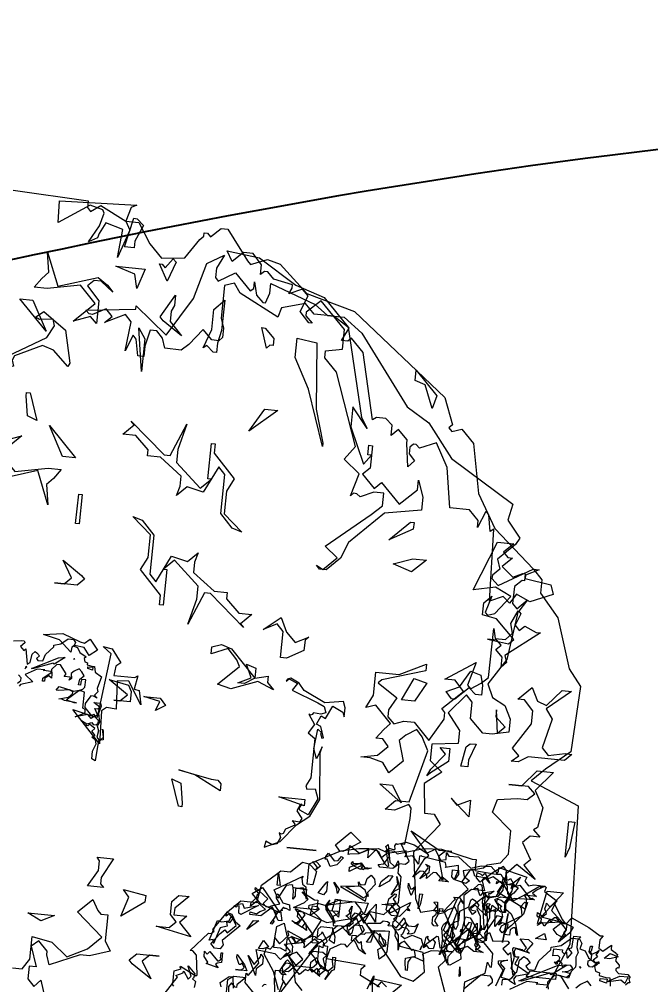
# Model space of a CAD drawing. Header units: metres. Extents: x 329311 to 330425, y 7396637 to 7397287.
# Drawn here: x 329846.962 to 329848.044, y 7397088.136 to 7397089.791 of the extents above; entities that cross this region are included whole.
import ezdxf

# ---------------------------------------------------------------- set-up
doc = ezdxf.new("R2010")
doc.units = ezdxf.units.M
doc.layers.get('0').update_dxf_attribs({"lineweight": 18})
doc.layers.add('ARBRE', color=251, linetype='Continuous', lineweight=13)
doc.layers.add('PA6_TEXTO', color=3, linetype='Continuous', lineweight=18)
doc.layers.add('VEGETAIS', color=3, linetype='Continuous')
doc.styles.add('200 Médio', font='arial.ttf', dxfattribs={"height": 0.75})
doc.styles.add('ARIAL', font='ARIAL', dxfattribs={"height": 0.2})
doc.dimstyles.new('AQ250', dxfattribs={"dimscale": 10, "dimtxt": 0.05, "dimasz": 0.03, "dimexe": 0.03, "dimexo": 0.025, "dimgap": 0.025, "dimtad": 1, "dimzin": 0, "dimdsep": 46, "dimtxsty": 'ARIAL', "dimblk": 'ARCHTICK', "dimcen": 0.09, "dimdle": 0.03, "dimclrt": 7, "dimadec": 0, "dimazin": 0, "dimtfac": 1, "dimtix": 1, "dimtmove": 2, "dimatfit": 3, "dimldrblk": 'OPEN90', "dimfxl": 1, "dimtvp": 1, "dimtolj": 1, "dimtzin": 0, "dimarcsym": 0})

# ---------------------------------------------------------------- blocks, each defined once
blk = doc.blocks.new('_ArchTick')
at = {"color": 0, "linetype": 'ByBlock', "const_width": 0.15}
blk.add_lwpolyline([(-0.5, -0.5), (0.5, 0.5)], dxfattribs=at)
blk = doc.blocks.new('*D13')
at = {"layer": 'Defpoints', "color": 0, "transparency": 16777216}
for p in [(329835.5533, 7397103.6479), (329835.2333, 7397102.4533), (329895.0034, 7397086.4419)]:
    blk.add_point(p, dxfattribs=at)
at = {"layer": 'PA6_TEXTO', "color": 0, "lineweight": -2, "transparency": 16777216}
for p, q in [((329835.2979, 7397102.6948), (329835.6309, 7397103.9377)), ((329895.6132, 7397087.5588), (329835.2635, 7397103.7255)), ((329895.0681, 7397086.6834), (329895.401, 7397087.9263))]:
    blk.add_line(p, q, dxfattribs=at)
at = {"layer": 'PA6_TEXTO', "color": 0, "lineweight": -2, "transparency": 16777216, "xscale": 0.3, "yscale": 0.3, "zscale": 0.3}
for p, rotation in [((329835.5533, 7397103.6479), 165.0035318531356), ((329895.3234, 7397087.6365), 345.0035318531356)]:
    blk.add_blockref('_ArchTick', p, dxfattribs=dict(at, rotation=rotation))
at = {"layer": 'PA6_TEXTO', "color": 7, "transparency": 16777216, "insert": (329865.6021, 7397096.2536), "char_height": 0.75, "attachment_point": 5, "rotation": 345.0035, "style": '200 Médio'}
blk.add_mtext('\\A1;61.88', dxfattribs=at)
blk = doc.blocks.new('_Open90')
at = {"color": 0, "linetype": 'ByBlock', "lineweight": -2}
for p, q in [((-0.5, 0.5), (0, 0)), ((0, 0), (-1, 0)), ((0, 0), (-0.5, -0.5))]:
    blk.add_line(p, q, dxfattribs=at)
blk = doc.blocks.new('WMF26', base_point=(0, 0.001))
at = {"color": 85}
for points in [[(7.323, -0.184), (7.359, -0.221), (7.462, -0.147), (7.745, -0.286), (7.883, -0.286), (8.022, -0.496), (8.159, -0.636), (8.407, -0.605), (8.545, -0.395), (8.581, -0.358), (8.581, -0.322), (8.618, -0.322), (8.654, -0.358), (8.756, -0.257), (8.829, -0.257), (9.069, -0.569), (9.105, -0.605), (9.28, -0.533), (9.419, -0.569), (9.732, -0.846), (10.255, -0.984), (11.302, -1.792), (11.412, -2.069), (11.376, -2.105), (11.412, -2.141), (11.514, -2.105), (11.652, -2.243), (11.761, -2.767), (11.973, -3.116), (12.424, -3.502), (12.525, -3.604), (12.525, -3.749), (12.736, -3.99), (12.911, -4.514), (13.05, -4.688), (13.02, -5.387), (12.772, -5.598), (12.635, -5.737), (13.158, -5.948), (13.223, -7.418), (13.02, -7.905)], [(12.984, -8.079), (12.671, -8.567), (12.671, -8.88), (12.496, -8.953), (12.525, -8.989), (12.525, -9.018), (12.111, -8.814), (12.074, -8.844), (12.147, -9.338), (12.248, -9.44), (12.321, -9.44), (11.899, -9.928), (11.827, -9.928), (11.761, -10.001), (11.797, -10.037), (11.477, -10.524), (11.165, -10.838), (10.75, -10.838), (10.678, -11.289), (10.328, -11.61), (10.226, -11.711), (9.979, -11.711), (9.703, -11.987), (9.527, -11.958), (8.756, -12.373), (8.305, -12.482), (8.058, -12.512), (7.846, -12.482), (7.607, -12.162), (7.534, -12.097), (7.498, -12.133), (7.607, -12.512), (7.395, -12.512), (7.323, -12.446), (6.661, -12.657), (6.209, -12.686), (5.402, -12.512), (5.301, -12.512), (5.301, -12.234), (4.812, -12.198), (4.74, -12.198), (4.703, -12.272), (4.703, -12.373), (3.968, -12.198), (4.005, -12.097), (3.903, -11.987), (3.764, -12.025), (3.619, -12.025), (3.59, -11.987), (3.553, -12.025), (3.481, -12.025), (3.445, -11.987), (3.481, -11.885), (3.132, -11.675), (3.204, -11.61), (2.957, -11.223), (2.854, -11.114), (2.717, -11.289), (2.258, -11.085), (1.945, -10.911), (1.873, -10.911), (1.945, -10.802), (1.945, -10.59), (1.843, -10.524), (1.633, -10.699), (1.633, -10.59), (1.523, -10.524), (1.494, -10.488), (1.458, -10.488), (1.494, -10.315), (1.385, -10.212), (1.385, -10.139), (1.422, -10.139), (1.458, -10.103), (1.458, -10.067), (1.385, -10.001), (1.145, -10.001), (1.072, -9.928), (1.108, -9.892), (1.072, -9.789), (1.108, -9.789), (1.175, -9.717)], [(6.522, -0.082), (7.323, -0.111), (7.323, -0.184), (7.323, -0.184)]]:
    blk.add_lwpolyline(points, dxfattribs=at)
at = {"color": 63}
for points in [[(7.745, -0.286), (7.796, -0.374), (7.696, -0.678), (7.721, -0.375), (7.533, -0.326), (7.475, -0.444), (7.462, -0.493), (7.374, -0.544), (7.47, -0.362), (7.506, -0.223), (7.488, -0.192), (7.348, -0.155), (7.03, -0.375), (7.022, -0.143), (7.84, -0.103), (7.784, -0.136), (7.745, -0.286), (7.745, -0.286)], [(8.752, -0.781), (8.782, -0.817), (8.956, -0.708), (9.131, -0.883), (9.167, -0.853), (9.167, -0.781), (9.203, -0.919), (9.277, -0.991), (9.306, -0.991), (9.342, -0.883), (9.342, -0.781), (9.83, -0.955), (9.974, -1.057), (10.15, -1.057), (10.353, -1.203), (10.913, -1.931), (11.161, -2.076), (11.438, -2.425), (12.136, -2.84), (12.099, -3.014), (12.245, -3.19), (12.209, -3.262), (12.034, -3.437), (12.071, -3.539), (11.998, -3.612), (11.998, -3.648), (12.071, -3.713), (12.421, -3.502), (12.486, -3.502), (12.346, -3.576), (12.346, -3.612), (12.624, -3.648), (12.66, -3.749), (12.421, -3.851), (12.274, -3.786), (12.209, -3.888), (12.136, -3.823), (11.998, -3.888), (11.962, -3.124), (11.925, -3.153), (11.895, -2.978), (11.859, -2.949), (11.787, -3.124), (11.787, -3.051), (11.685, -2.949), (11.474, -2.949), (11.401, -2.527), (11.263, -2.279), (11.088, -2.353), (11.052, -2.317), (11.023, -2.317), (10.986, -2.353), (10.986, -2.425), (11.052, -2.491), (10.986, -2.563), (10.95, -2.317), (10.95, -2.279), (10.848, -2.178), (10.776, -2.25), (10.776, -2.141), (10.703, -2.076), (10.601, -2.076), (10.564, -2.105), (10.389, -1.406), (10.252, -1.268), (10.216, -1.304), (10.15, -1.304), (10.216, -1.167), (10.04, -1.057), (9.83, -1.057), (9.728, -0.955), (9.48, -1.027), (9.451, -1.13), (9.029, -0.919), (8.956, -0.817), (8.855, -0.853), (8.855, -1.203), (8.891, -1.304), (8.891, -1.406), (8.855, -1.442), (8.782, -1.442), (8.679, -1.34), (8.542, -1.516), (8.469, -1.582), (8.294, -1.582), (8.258, -1.479), (8.192, -1.406), (8.12, -1.406), (8.083, -1.582), (8.083, -1.69), (8.017, -1.69), (7.981, -1.516), (7.945, -1.479), (7.879, -1.654), (7.909, -1.34), (7.843, -1.268), (7.632, -1.377), (7.705, -1.304), (7.632, -1.232), (7.494, -1.304), (7.458, -1.304), (7.421, -1.268), (7.945, -1.203), (7.945, -1.167), (8.294, -1.442), (8.542, -1.027), (8.643, -0.643), (8.819, -0.533), (8.752, -0.679), (8.752, -0.781), (8.752, -0.781)], [(7.293, -1.88), (7.122, -1.724), (7.002, -1.689), (6.719, -1.829), (6.697, -1.875), (6.718, -1.937), (6.65, -1.961), (6.582, -1.877), (7.039, -1.6), (7.108, -1.467), (7.084, -1.398), (6.943, -1.417), (6.897, -1.395), (6.98, -1.326), (7.228, -1.502), (7.31, -1.843), (7.293, -1.88), (7.293, -1.88)], [(9.555, -2.114), (9.272, -2.362), (9.417, -2.114), (9.555, -2.114), (9.555, -2.114)], [(6.887, -2.235), (6.887, -2.199), (6.923, -2.199), (7.026, -2.483), (6.923, -2.447), (6.887, -2.235), (6.887, -2.235)], [(9.068, -3.26), (9.068, -2.845), (8.995, -2.772), (8.857, -3.055), (8.682, -3.019), (8.581, -3.121), (8.609, -3.019), (8.609, -2.91), (8.37, -2.736), (8.231, -2.736), (8.231, -2.67), (8.086, -2.532), (7.947, -2.532), (8.056, -2.423), (8.02, -2.387), (8.406, -2.706), (8.471, -2.706), (8.609, -2.357), (8.544, -2.634), (8.544, -2.772), (8.821, -3.019), (8.93, -2.91), (8.893, -2.91), (8.893, -2.532), (8.93, -2.532), (8.93, -2.634), (9.169, -2.882), (9.104, -3.019), (9.104, -3.26), (9.308, -3.434), (9.205, -3.405), (9.068, -3.26), (9.068, -3.26)], [(7.163, -2.523), (7.476, -2.836), (7.337, -2.836), (7.163, -2.523), (7.163, -2.523)], [(6.675, -3.15), (6.566, -3.076), (6.5, -3.011), (6.639, -3.112), (6.712, -3.112), (6.777, -3.047), (6.639, -2.902), (6.639, -2.662), (6.712, -2.728), (6.886, -2.662), (6.675, -2.873), (6.85, -3.047), (7.199, -2.975), (7.337, -2.975), (7.264, -3.076), (7.199, -3.15), (7.235, -3.36), (7.09, -3.011), (6.675, -3.15), (6.675, -3.15)], [(12.071, -4.761), (12.136, -4.9), (12.274, -4.972), (12.346, -5.11), (12.346, -5.249), (12.173, -5.286), (12.071, -5.286), (11.925, -5.147), (11.925, -4.972), (11.859, -4.9), (11.685, -5.11), (11.823, -5.286), (11.823, -5.423), (11.547, -5.459), (11.547, -5.634), (11.685, -5.744), (11.511, -5.882), (11.547, -6.195), (11.648, -6.195), (11.722, -6.297), (11.474, -6.617), (11.547, -7.104), (11.612, -7.243), (11.75, -7.206), (11.859, -7.206), (11.998, -7.454), (11.895, -7.628), (11.925, -7.664), (11.925, -7.73), (11.859, -7.803), (11.962, -8.079)], [(11.438, -8.603), (11.474, -8.713), (11.263, -8.887), (11.161, -8.887), (11.125, -8.603)], [(11.263, -8.079), (11.052, -7.978), (11.052, -7.905), (11.088, -7.868), (10.673, -7.84), (10.703, -7.73), (10.812, -7.664), (10.848, -7.664), (10.877, -7.694), (10.95, -7.592), (11.023, -7.519), (10.95, -7.381), (10.564, -7.694), (10.216, -8.255)], [(9.974, -8.677), (10.15, -9.128), (10.426, -9.55), (10.389, -9.724), (10.288, -9.688), (10.216, -9.789), (10.179, -10.284), (10.004, -10.387), (9.902, -10.073), (9.728, -9.825), (9.728, -9.616), (9.801, -9.55), (9.589, -9.338), (9.167, -9.338), (9.066, -9.44), (9.131, -9.586), (9.277, -9.724), (9.102, -9.9), (9.102, -9.965), (9.24, -9.965), (9.24, -10.212), (9.066, -10.561), (9.415, -10.838), (9.415, -10.911), (9.203, -10.983), (8.993, -10.947), (8.782, -10.663), (8.752, -10.459), (8.33, -10.488), (8.294, -10.736), (8.228, -10.838), (8.12, -10.808), (7.981, -10.598), (7.843, -10.911), (7.494, -10.874), (7.21, -11.187), (7.109, -11.085), (7.181, -10.772), (7.246, -10.699), (7.246, -10.634), (7.145, -10.561), (6.969, -10.838), (6.897, -10.663), (6.969, -10.423), (7.006, -10.387), (6.897, -10.315), (6.722, -10.423), (6.482, -10.351), (6.41, -10.175), (6.097, -10.459), (6.06, -10.459), (5.987, -10.175), (5.886, -10.212), (5.784, -10.772), (5.675, -10.874), (5.572, -10.911), (5.572, -11.158), (5.362, -11.296), (5.325, -11.47), (5.289, -11.507), (5.224, -11.47), (5.114, -11.362), (5.151, -11.26), (5.049, -11.085), (5.012, -10.772), (5.012, -10.663), (5.151, -10.524), (5.085, -10.459), (4.838, -10.598), (4.838, -10.634), (4.765, -10.699), (4.663, -10.488), (4.387, -10.524), (4.277, -10.524), (4.241, -10.488), (4.241, -10.459), (4.387, -10.315), (4.241, -10.175), (4.176, -10.248), (4.066, -9.688), (3.965, -9.76), (3.929, -10.073), (3.826, -10.175), (3.753, -10.139), (3.651, -10.037), (3.753, -9.936), (3.688, -9.863), (3.514, -9.863), (3.441, -10.11), (3.164, -10.423), (3.164, -10.488), (2.916, -10.561), (2.669, -10.772), (2.465, -10.772), (2.393, -10.663), (2.429, -10.524), (2.291, -10.488), (2.182, -10.315), (1.941, -10.175), (2.007, -10.11), (1.971, -10.001), (1.869, -9.965), (1.869, -9.9), (1.694, -9.863), (1.593, -9.863), (1.556, -9.652)], [(2.044, -9.616), (2.146, -9.724), (2.32, -9.616), (2.429, -9.513)], [(2.604, -9.477), (2.844, -9.789), (2.99, -9.789), (3.164, -9.586), (3.128, -9.411)], [(3.164, -9.513), (3.441, -9.513), (3.404, -9.55), (3.688, -9.55), (4.103, -9.302)], [(4.663, -9.338), (4.561, -9.44), (4.561, -9.513), (4.627, -9.586), (4.874, -9.586), (5.26, -9.201)], [(5.26, -9.062), (5.26, -9.375), (4.765, -9.652), (4.737, -9.936), (4.663, -9.825), (4.627, -9.825), (4.627, -10.175), (4.874, -10.423), (5.012, -10.423), (5.049, -10.459), (5.114, -10.351), (5.049, -10.248), (4.874, -10.175), (5.114, -10.175), (5.289, -10.284), (5.536, -10.175), (5.572, -10.175), (5.398, -10.423), (5.224, -10.524), (5.224, -10.663), (5.289, -10.736), (5.748, -10.284), (5.784, -10.284), (5.813, -10.248), (5.813, -10.139), (5.748, -10.11), (5.639, -10.11), (6.199, -10.073), (6.41, -9.965), (6.373, -9.863), (6.373, -9.789), (6.585, -9.863), (6.686, -9.863), (6.759, -9.724), (6.759, -9.513), (6.795, -9.513), (6.831, -9.724), (6.831, -9.825), (6.585, -9.9), (6.621, -10.037), (6.657, -10.073), (6.686, -10.037), (6.897, -10.248), (6.969, -10.212), (7.035, -10.139), (7.035, -10.001), (7.072, -10.387), (7.21, -10.561), (7.246, -10.598), (7.356, -10.598), (7.356, -10.634), (7.319, -10.663), (7.384, -10.699), (7.494, -10.699), (7.56, -10.634), (7.879, -10.598), (7.909, -10.561), (7.77, -10.423), (7.421, -10.459), (7.319, -10.459), (7.319, -9.936), (7.384, -9.825), (7.494, -9.724), (7.56, -9.965), (7.356, -10.11), (7.384, -10.212), (7.632, -10.387), (7.909, -10.351), (7.945, -10.315), (8.017, -10.315), (7.945, -10.423), (8.017, -10.524), (8.228, -10.524), (8.258, -10.315), (8.294, -10.284), (8.294, -10.248), (8.542, -10.459), (8.643, -10.459), (8.752, -10.351), (8.679, -10.175), (8.679, -10.001), (8.819, -10.073), (8.752, -10.315), (8.752, -10.387), (9.066, -10.387), (9.131, -10.315), (9.131, -10.073), (9.029, -10.073), (8.956, -10.001), (8.956, -9.863), (9.066, -9.9), (9.066, -9.477), (8.782, -9.302), (8.752, -9.302), (8.643, -9.411), (8.679, -9.55), (8.679, -9.652), (8.607, -9.652), (8.607, -9.338), (8.679, -9.302), (8.819, -9.062), (8.752, -9.201), (8.752, -9.266), (8.927, -9.338), (8.956, -9.338), (9.029, -9.266), (9.029, -9.201), (8.956, -9.128), (9.203, -9.302), (9.277, -9.237), (9.342, -9.266), (9.48, -9.128), (9.728, -9.375), (9.866, -9.375), (9.938, -9.266), (9.902, -9.062), (9.902, -8.953), (9.801, -8.814), (9.866, -8.917), (9.974, -8.538)], [(10.179, -8.327), (10.15, -8.115), (10.15, -8.014), (10.288, -8.014), (10.426, -7.868), (10.353, -7.803), (10.216, -7.868), (10.288, -7.803), (10.216, -7.73), (10.389, -7.694), (10.499, -7.592), (10.353, -7.418), (10.288, -7.344), (10.637, -7.454), (10.913, -7.381), (10.986, -7.315), (10.986, -7.279), (10.913, -7.206), (10.601, -7.279), (10.739, -7.206), (11.052, -7.206), (11.023, -7.315), (10.986, -7.344), (11.474, -7.942), (11.612, -7.978), (11.722, -7.868), (11.685, -7.664), (11.438, -7.628), (11.372, -7.519), (11.372, -7.454), (11.401, -7.454), (11.438, -7.418), (11.335, -7.344), (11.372, -7.315), (11.372, -7.279), (11.299, -7.206), (11.197, -7.206), (11.372, -7.17), (11.372, -6.893), (11.335, -6.857), (11.335, -6.755), (11.401, -6.755), (11.438, -6.719), (11.335, -6.545), (11.372, -6.545), (11.401, -6.268), (11.401, -6.158), (11.372, -6.122), (11.227, -6.195), (11.125, -6.195), (11.227, -6.093), (11.372, -6.093), (11.511, -5.533), (11.438, -5.394), (11.372, -5.322), (11.263, -5.394), (11.197, -5.459), (11.263, -5.671), (11.125, -5.809), (11.052, -5.707), (10.913, -5.671), (10.812, -5.671), (10.986, -5.634), (11.088, -5.533), (11.023, -5.459), (10.95, -5.459), (11.023, -5.358), (11.088, -5.286), (10.913, -5.11), (10.812, -5.147), (10.877, -5.009), (10.877, -4.761), (11.125, -4.761), (11.401, -4.623), (11.401, -4.695), (10.95, -4.835), (10.913, -4.871), (11.125, -5.009), (11.052, -5.147), (11.052, -5.219), (11.125, -5.286), (11.227, -5.249), (11.335, -5.249), (11.511, -5.423), (11.648, -5.183), (11.648, -5.11), (11.612, -5.074), (11.823, -4.871), (11.722, -4.761), (11.612, -4.761), (11.925, -4.55), (11.859, -4.797), (11.895, -4.835), (11.998, -4.761), (12.071, -4.695), (12.071, -4.172), (12.099, -4.274), (12.209, -4.274), (12.274, -4.201), (12.245, -4.099), (12.31, -3.96), (12.245, -4.485), (12.071, -4.761), (12.071, -4.761)], [(7.494, -4.177), (7.566, -4.104), (7.458, -3.929), (7.668, -4.068), (7.705, -4.104), (7.632, -4.177), (7.392, -4.177), (7.494, -4.177), (7.494, -4.177)], [(7.023, -4.834), (7.102, -4.822), (7.134, -4.822), (7.144, -4.834), (7.144, -4.842), (7.102, -4.884), (7.144, -4.923), (7.163, -4.903), (7.194, -5.063), (7.224, -5.043), (7.234, -4.953), (7.263, -4.923), (7.284, -4.934), (7.314, -4.963), (7.284, -4.993), (7.303, -5.013), (7.353, -5.013), (7.374, -4.942), (7.454, -4.853), (7.454, -4.834), (7.526, -4.812), (7.597, -4.751), (7.655, -4.751), (7.677, -4.783), (7.666, -4.822), (7.705, -4.834), (7.737, -4.884), (7.806, -4.923), (7.787, -4.942), (7.798, -4.974), (7.827, -4.984), (7.827, -5.003), (7.877, -5.013), (7.907, -5.013), (7.918, -5.074), (7.989, -5.114), (7.957, -5.244), (7.968, -5.276), (7.938, -5.315), (7.968, -5.345), (7.928, -5.326), (7.899, -5.326), (7.848, -5.416), (7.848, -5.456), (7.928, -5.538), (7.949, -5.516), (7.968, -5.538), (7.989, -5.516), (7.957, -5.456), (7.989, -5.456), (8.008, -5.437), (7.938, -5.395), (8.008, -5.395), (8.018, -5.426), (7.999, -5.506), (8.018, -5.596), (7.999, -5.638), (8.018, -5.689), (8.008, -5.757), (8.028, -5.779), (8.05, -5.779), (8.078, -5.748), (8.058, -5.667), (8.068, -5.678), (8.078, -5.779), (8.028, -5.79), (8.018, -6.009), (7.978, -5.99), (7.978, -5.908), (8.008, -5.829), (7.999, -5.79), (7.968, -5.768), (7.957, -5.757), (7.989, -5.739), (7.949, -5.697), (7.978, -5.667), (7.918, -5.627), (7.899, -5.646), (7.867, -5.638), (7.827, -5.596), (7.888, -5.627), (7.938, -5.606), (7.957, -5.627), (7.989, -5.627), (8.008, -5.606), (8.008, -5.577), (7.968, -5.546), (7.949, -5.546), (7.928, -5.566), (7.888, -5.527), (7.756, -5.566), (7.848, -5.516), (7.856, -5.506), (7.856, -5.477), (7.827, -5.466), (7.827, -5.295), (7.798, -5.287), (7.766, -5.287), (7.655, -5.387), (7.647, -5.395), (7.727, -5.416), (7.756, -5.416), (7.626, -5.406), (7.597, -5.395), (7.565, -5.395), (7.666, -5.366), (7.705, -5.326), (7.705, -5.305), (7.666, -5.287), (7.555, -5.305), (7.526, -5.305), (7.555, -5.265), (7.716, -5.295), (7.787, -5.276), (7.806, -5.265), (7.827, -5.244), (7.827, -5.164), (7.787, -5.164), (7.777, -5.193), (7.777, -5.225), (7.756, -5.225), (7.766, -5.164), (7.806, -5.124), (7.777, -5.085), (7.747, -5.054), (7.697, -5.085), (7.666, -5.114), (7.677, -5.164), (7.655, -5.185), (7.666, -5.154), (7.597, -5.154), (7.616, -5.124), (7.547, -5.035), (7.505, -5.035), (7.454, -5.093), (7.465, -5.143), (7.465, -5.185), (7.435, -5.164), (7.403, -5.185), (7.395, -5.193), (7.395, -5.225), (7.374, -5.225), (7.374, -5.193), (7.454, -5.124), (7.454, -5.114), (7.374, -5.114), (7.384, -5.104), (7.303, -5.104), (7.184, -5.175), (7.274, -5.244), (7.144, -5.287), (7.134, -5.305)], [(7.113, -5.276), (7.144, -5.244), (7.144, -5.214), (7.113, -5.185)], [(7.515, -4.963), (7.565, -4.953), (7.586, -4.953), (7.476, -5.035), (7.465, -5.024), (7.263, -5.104), (7.244, -5.104), (7.515, -4.963), (7.515, -4.963)], [(7.686, -4.963), (7.677, -4.953), (7.686, -4.963), (7.686, -4.963)], [(7.184, -5.085), (7.194, -5.093), (7.174, -5.114), (7.184, -5.104), (7.184, -5.085), (7.184, -5.085)], [(7.837, -5.024), (7.888, -5.024), (7.888, -5.054), (7.837, -5.043), (7.837, -5.024), (7.837, -5.024)], [(2.954, -10.037), (2.779, -10.073), (2.706, -10.073), (3.092, -9.789), (3.128, -9.825), (3.826, -9.55), (3.893, -9.55), (2.954, -10.037), (2.954, -10.037)], [(1.833, -9.825), (1.658, -9.825), (1.658, -9.724), (1.833, -9.76), (1.833, -9.825), (1.833, -9.825)], [(2.356, -10.037), (2.393, -10.073), (2.356, -10.037), (2.356, -10.037)], [(6.482, -10.073), (6.446, -10.175), (6.482, -10.073), (6.482, -10.073)], [(4.424, -12.086), (4.377, -12.121), (4.244, -11.943), (4.154, -11.909), (4.254, -11.762), (4.32, -11.713), (4.454, -11.475), (4.526, -11.522), (4.543, -11.545), (4.657, -11.563), (4.672, -11.485), (4.525, -11.386), (4.572, -11.35), (4.505, -11.262), (4.425, -11.251), (4.417, -11.328), (4.269, -11.228), (4.126, -10.986), (4.047, -10.696), (4.096, -10.762), (4.106, -10.863), (4.123, -10.886), (4.179, -10.874), (4.249, -10.822), (4.248, -10.683), (4.39, -10.687), (4.327, -10.836), (4.31, -10.951), (4.468, -10.977), (4.556, -10.911), (4.499, -11.019), (4.487, -11.101), (4.504, -11.124), (4.623, -11.137), (4.892, -10.66), (4.838, -10.491), (4.904, -10.442), (5.206, -10.565), (5.284, -10.572), (5.318, -10.482), (5.238, -10.89), (5.315, -10.897), (5.45, -10.659), (5.565, -10.296), (5.481, -10.184), (5.487, -10.144), (5.756, -10.503), (5.706, -10.817), (5.709, -10.538), (5.689, -10.415), (5.59, -10.38), (5.49, -10.527), (5.417, -11.032), (5.298, -11.019), (5.096, -10.749), (5.191, -10.641), (5.2, -10.605), (5.182, -10.582), (5.065, -10.561), (5.001, -10.855), (4.99, -10.792), (4.976, -10.773), (4.9, -10.757), (4.794, -11.083), (4.821, -11.266), (4.89, -11.359), (4.784, -11.265), (4.666, -11.244), (4.601, -11.293), (4.606, -11.397), (4.721, -11.551), (4.569, -11.629), (4.391, -11.624), (4.308, -11.795), (4.285, -11.95), (4.582, -11.968), (4.558, -12.131), (4.464, -12.092), (4.424, -12.086), (4.424, -12.086)], [(5.464, -10.634), (5.5, -10.634), (5.5, -10.699), (5.464, -10.699), (5.464, -10.634), (5.464, -10.634)]]:
    blk.add_lwpolyline(points, dxfattribs=at)
at = {"color": 106}
for points in [[(7.934, -0.311), (7.861, -0.486), (7.861, -0.558), (7.759, -0.558), (7.825, -0.246), (7.861, -0.246), (7.934, -0.311), (7.934, -0.311)], [(9.607, -0.77), (9.92, -0.871), (10.204, -1.155), (10.444, -2.094), (10.517, -2.203), (10.342, -1.992), (10.342, -2.203), (10.517, -2.582), (10.59, -2.48), (10.553, -2.48), (10.553, -2.379), (10.59, -2.379), (10.59, -2.618), (10.517, -2.691), (10.655, -2.829), (10.728, -2.756), (10.939, -2.967), (11.114, -2.793), (11.114, -2.691), (11.179, -2.866), (11.179, -3.003), (10.794, -3.076), (10.444, -3.426), (10.379, -3.601), (10.24, -3.739), (10.168, -3.739), (10.132, -3.702), (10.204, -3.739), (10.342, -3.601), (10.204, -3.491), (10.655, -3.106), (10.765, -3.003), (10.765, -2.866), (10.655, -2.866), (10.517, -2.931), (10.481, -2.902), (10.444, -2.902), (10.415, -2.931), (10.481, -2.691), (10.306, -2.552), (10.415, -2.407), (10.132, -1.643), (9.993, -1.505), (9.993, -1.432), (10.168, -1.396), (10.168, -1.185), (9.891, -0.908), (9.746, -1.046), (9.746, -1.083), (9.819, -1.155), (9.783, -1.155), (9.68, -1.046), (9.746, -0.871), (9.68, -0.806), (9.542, -0.871), (9.571, -0.806), (9.571, -0.77), (9.368, -0.734), (9.295, -0.661), (9.259, -0.661), (9.221, -0.697), (9.221, -0.594), (9.12, -0.486), (9.018, -0.486), (8.909, -0.594), (8.844, -0.486), (9.192, -0.522), (9.607, -0.77), (9.607, -0.77)], [(7.512, -0.908), (7.621, -0.981), (7.686, -1.046), (7.548, -0.944), (7.476, -0.944), (7.41, -1.009), (7.548, -1.155), (7.548, -1.396), (7.476, -1.33), (7.3, -1.396), (7.512, -1.185), (7.337, -1.009), (6.988, -1.083), (6.85, -1.083), (6.922, -0.981), (6.988, -0.908), (6.951, -0.697), (7.097, -1.046), (7.512, -0.908), (7.512, -0.908)], [(8.246, -0.871), (8.145, -0.697), (8.174, -0.697), (8.21, -0.734), (8.283, -0.631), (8.32, -0.661), (8.246, -0.871), (8.246, -0.871)], [(7.934, -0.981), (7.898, -0.835), (7.686, -0.77), (7.999, -0.77), (7.934, -0.981), (7.934, -0.981)], [(8.32, -1.185), (8.32, -1.293), (8.458, -1.432), (8.246, -1.293), (8.21, -1.257), (8.349, -1.009), (8.349, -1.119), (8.32, -1.185), (8.32, -1.185)], [(8.844, -1.469), (8.844, -1.57), (8.808, -1.57), (8.734, -1.505), (8.698, -1.534), (8.77, -1.33), (8.77, -1.119), (8.873, -1.009), (8.873, -1.33), (8.844, -1.469), (8.844, -1.469)], [(7.025, -1.534), (6.712, -1.221), (6.85, -1.221), (7.025, -1.534), (7.025, -1.534)], [(9.433, -1.358), (9.433, -1.432), (9.397, -1.432), (9.368, -1.469), (9.295, -1.257), (9.331, -1.257), (9.433, -1.358), (9.433, -1.358)], [(9.956, -2.057), (10.066, -2.407), (10.066, -2.444), (9.855, -1.853), (9.68, -1.534), (9.68, -1.33), (9.891, -1.358), (9.956, -2.057), (9.956, -2.057)], [(8.073, -1.853), (7.999, -1.396), (8.073, -1.505), (8.073, -1.853), (8.073, -1.853)], [(11.179, -1.92), (11.078, -1.68), (10.968, -1.643), (10.968, -1.534), (11.216, -1.781), (11.179, -1.92), (11.179, -1.92)], [(11.114, -3.215), (10.866, -3.353), (11.078, -3.143), (11.114, -3.143), (11.114, -3.215), (11.114, -3.215)], [(7.548, -3.215), (7.585, -3.215), (7.585, -3.527), (7.548, -3.527), (7.548, -3.215), (7.548, -3.215)], [(12.091, -3.356), (12.143, -3.409), (12.191, -3.409), (12.091, -3.508), (12.217, -3.609), (12.317, -3.561), (12.342, -3.561), (12.342, -3.635), (12.317, -3.635), (12.243, -3.708), (12.243, -3.887), (12.295, -3.94), (12.396, -3.834), (12.317, -3.96), (12.342, -3.987), (12.295, -4.113), (12.342, -4.166), (12.396, -4.113), (12.522, -4.166), (12.57, -4.166), (12.217, -4.445), (12.243, -4.518), (12.191, -4.571), (12.191, -4.466), (12.117, -4.392), (12.169, -4.339), (12.117, -4.292), (12.017, -4.292), (12.243, -4.318), (12.295, -4.266), (12.091, -4.066), (11.939, -4.04), (11.939, -3.913), (12.017, -3.834), (11.965, -4.014), (11.991, -4.04), (12.065, -4.014), (12.217, -3.814), (12.043, -3.735), (11.812, -3.787), (12.017, -3.256), (12.191, -3.256), (12.091, -3.356), (12.091, -3.356)], [(8.385, -3.564), (8.385, -3.978), (8.458, -4.052), (8.596, -3.767), (8.77, -3.805), (8.873, -3.702), (8.844, -3.805), (8.844, -3.913), (9.084, -4.089), (9.221, -4.089), (9.221, -4.154), (9.368, -4.292), (9.505, -4.292), (9.397, -4.401), (9.433, -4.438), (9.047, -4.117), (8.982, -4.117), (8.844, -4.466), (8.909, -4.19), (8.909, -4.052), (8.632, -3.805), (8.524, -3.913), (8.56, -3.913), (8.56, -4.292), (8.524, -4.292), (8.524, -4.19), (8.283, -3.942), (8.349, -3.805), (8.349, -3.564), (8.145, -3.39), (8.246, -3.418), (8.385, -3.564), (8.385, -3.564)], [(11.143, -3.666), (10.939, -3.601), (11.143, -3.527), (11.288, -3.527), (11.143, -3.666), (11.143, -3.666)], [(9.993, -4.54), (10.132, -4.466), (10.095, -4.503), (10.095, -4.612), (9.92, -4.713), (9.855, -4.713), (9.855, -4.438), (9.783, -4.364), (9.644, -4.438), (9.819, -4.292), (9.891, -4.438), (9.993, -4.54), (9.993, -4.54)], [(7.728, -4.768), (7.774, -4.778), (7.831, -4.732), (7.918, -4.84), (7.838, -4.904), (7.775, -4.824), (7.672, -4.813), (7.644, -4.837), (7.639, -4.888), (7.506, -4.77), (7.334, -4.732), (7.534, -4.701), (7.728, -4.768), (7.728, -4.768)], [(9.607, -4.961), (9.746, -4.925), (9.746, -4.99), (9.819, -5.063), (9.644, -4.99), (9.368, -5.1), (9.221, -5.063), (9.433, -4.853), (9.397, -4.786), (9.295, -4.677), (9.12, -4.75), (9.12, -4.677), (9.221, -4.641), (9.331, -4.677), (9.607, -4.961), (9.607, -4.961)], [(12.016, -4.786), (12.016, -4.889), (11.951, -4.889), (11.877, -4.823), (11.74, -4.961), (11.703, -4.961), (11.638, -4.889), (11.776, -4.823), (11.877, -4.648), (11.987, -4.677), (12.016, -4.786), (12.016, -4.786)], [(8.18, -4.945), (8.13, -4.986), (8.12, -5.088), (8.343, -5.086), (8.371, -5.063), (8.35, -5.21), (8.401, -5.216), (8.437, -5.365), (8.285, -5.132), (8.161, -5.139), (8.18, -5.441), (8.078, -5.431), (8.027, -5.472), (8.042, -5.825), (7.725, -5.492), (7.943, -5.54), (7.994, -5.546), (8.066, -4.861), (7.975, -4.793), (8.071, -4.809), (8.18, -4.945), (8.18, -4.945)], [(11.317, -5.027), (11.179, -5.027), (11.288, -4.786), (11.426, -4.823), (11.317, -5.027), (11.317, -5.027)], [(12.714, -4.925), (12.86, -4.75), (12.962, -4.75), (12.714, -4.961), (12.787, -5.063), (12.714, -5.376), (12.787, -5.449), (12.962, -5.412), (13.035, -5.412), (12.962, -5.485), (12.576, -5.485), (12.475, -5.551), (12.402, -5.551), (12.475, -5.485), (12.402, -5.412), (12.576, -5.136), (12.576, -4.998), (12.475, -4.889), (12.402, -4.889), (12.54, -4.75), (12.612, -4.889), (12.714, -4.925), (12.714, -4.925)], [(9.607, -4.961), (9.505, -5.027), (9.433, -5.027), (9.571, -4.961), (9.505, -4.823), (9.607, -4.853), (9.607, -4.961), (9.607, -4.961)], [(10.21, -6.459), (10.342, -6.354), (10.428, -6.168), (10.378, -5.675), (10.394, -5.609), (10.347, -5.742), (10.31, -5.64), (10.327, -5.427), (10.38, -5.464), (10.362, -5.47), (10.38, -5.519), (10.398, -5.512), (10.356, -5.397), (10.308, -5.375), (10.35, -5.285), (10.397, -5.306), (10.461, -5.167), (10.575, -5.221), (10.594, -5.27), (10.595, -5.174), (10.57, -5.108), (10.372, -5.141), (10.143, -5.035), (10.08, -4.962), (9.989, -4.92), (9.955, -4.933), (9.943, -4.957), (9.972, -4.927), (10.063, -4.969), (10.016, -5.045), (10.301, -5.151), (10.371, -5.18), (10.395, -5.247), (10.343, -5.267), (10.265, -5.26), (10.253, -5.28), (10.235, -5.287), (10.217, -5.278), (10.29, -5.381), (10.231, -5.478), (10.309, -5.529), (10.307, -5.947), (10.265, -6.037), (10.278, -6.072), (10.368, -6.059), (10.405, -6.161), (10.322, -6.342), (10.227, -6.302), (10.221, -6.284), (10.243, -6.237), (10.226, -6.243), (10.196, -6.313), (10.259, -6.386), (10.238, -6.428), (10.161, -6.421), (10.186, -6.447), (10.193, -6.465), (10.1, -6.519), (10.078, -6.567), (10.061, -6.573), (10.037, -6.563), (10.054, -6.611), (10.025, -6.681), (9.976, -6.699), (9.904, -6.666), (9.892, -6.731), (10.054, -6.652), (10.21, -6.459), (10.21, -6.459)], [(12.3, -5.201), (12.227, -5.275), (12.191, -5.027), (12.191, -5.1), (12.3, -5.201), (12.3, -5.201)], [(8.32, -5.237), (8.32, -5.347), (8.145, -5.347), (8.21, -5.347), (8.283, -5.275), (8.073, -5.136), (8.283, -5.172), (8.32, -5.237), (8.32, -5.237)], [(8.698, -5.347), (8.596, -5.412), (8.632, -5.311), (8.458, -5.275), (8.632, -5.275), (8.698, -5.347), (8.698, -5.347)], [(11.951, -5.587), (11.951, -5.659), (11.877, -5.659), (11.913, -5.449), (11.951, -5.412), (12.016, -5.412), (11.951, -5.587), (11.951, -5.587)], [(11.74, -5.623), (11.565, -5.762), (11.529, -5.799), (11.565, -5.725), (11.703, -5.551), (11.638, -5.485), (11.74, -5.485), (11.74, -5.623), (11.74, -5.623)], [(12.686, -5.835), (12.787, -6.009), (12.751, -6.22), (12.714, -6.25), (12.787, -6.322), (12.686, -6.322), (12.612, -6.395), (12.714, -6.57), (12.649, -6.635), (12.787, -6.773), (12.576, -6.635), (12.475, -6.744), (12.511, -6.949), (12.576, -7.021), (12.686, -6.949), (12.714, -6.985), (12.714, -7.094), (12.402, -6.949), (12.475, -6.81), (12.475, -6.708), (12.439, -6.671), (12.336, -6.744), (12.227, -6.846), (12.263, -6.949), (12.125, -6.949), (12.053, -7.021), (12.089, -7.333), (12.161, -7.407), (12.227, -7.407), (12.3, -7.333), (12.263, -7.094), (12.3, -7.094), (12.336, -7.333), (12.336, -7.472), (12.263, -7.407), (12.053, -7.545), (11.951, -7.683), (11.951, -7.756), (11.877, -7.617), (11.877, -7.509), (11.913, -7.509), (11.951, -7.472), (11.877, -7.407), (11.987, -7.057), (12.089, -6.949), (12.016, -6.882), (12.089, -6.744), (12.227, -6.708), (12.263, -6.671), (12.402, -6.635), (12.475, -6.534), (12.475, -6.286), (12.263, -6.111), (12.3, -5.972), (12.511, -5.936), (12.612, -5.936), (12.686, -5.871), (12.612, -5.799), (12.402, -5.799), (12.54, -5.799), (12.686, -5.623), (12.86, -5.623), (12.686, -5.835), (12.686, -5.835)], [(9.331, -6.074), (9.368, -6.111), (9.368, -6.184), (9.084, -6.046), (8.909, -6.009), (9.259, -6.074), (9.331, -6.074), (9.331, -6.074)], [(11.288, -6.111), (11.041, -5.936), (11.179, -5.936), (11.288, -6.111), (11.288, -6.111)], [(12.016, -6.009), (12.016, -6.184), (11.812, -6.009), (11.877, -6.074), (12.016, -6.009), (12.016, -6.009)], [(8.982, -6.358), (8.982, -6.395), (8.945, -6.395), (8.844, -6.111), (8.945, -6.148), (8.982, -6.358), (8.982, -6.358)], [(13.142, -6.124), (13.112, -6.4), (13.076, -6.502), (13.076, -6.124), (13.142, -6.124), (13.142, -6.124)], [(10.27, -6.25), (9.993, -6.184), (10.27, -6.184), (10.27, -6.25), (10.27, -6.25)], [(11.877, -6.57), (11.812, -6.57), (11.74, -6.635), (11.812, -6.882), (11.74, -6.81), (11.703, -6.81), (11.638, -6.882), (11.638, -6.846), (11.601, -6.81), (11.565, -6.81), (11.493, -6.882), (11.601, -6.671), (11.638, -6.635), (11.426, -6.395), (11.74, -6.57), (11.877, -6.57), (11.877, -6.57)], [(10.729, -6.689), (10.697, -6.689), (10.642, -6.627), (10.79, -6.478), (10.907, -6.572), (10.729, -6.689), (10.729, -6.689)], [(10.132, -6.708), (10.444, -6.708), (10.132, -6.708), (10.132, -6.708)], [(12.89, -7.159), (13.136, -7.195), (13.238, -7.232), (13.209, -7.297), (13.1, -7.407), (13.173, -7.268), (13.1, -7.195), (12.86, -7.232), (12.926, -6.882), (13.1, -6.882), (12.89, -7.159), (12.89, -7.159)], [(8.21, -7.232), (8.21, -7.297), (8.246, -7.333), (8.073, -7.333), (8.174, -7.159), (8.174, -7.057), (8.145, -7.021), (8.32, -7.021), (8.21, -7.232), (8.21, -7.232)], [(9.92, -7.333), (9.819, -7.232), (9.92, -7.159), (10.132, -7.407), (9.92, -7.333), (9.92, -7.333)], [(10.517, -7.232), (10.517, -7.333), (10.27, -7.333), (10.379, -7.268), (10.415, -7.232), (10.342, -7.159), (10.481, -7.232), (10.517, -7.232), (10.517, -7.232)], [(12.54, -7.159), (12.511, -7.472), (12.54, -7.159), (12.54, -7.159)], [(8.698, -7.443), (8.458, -7.617), (8.524, -7.407), (8.458, -7.333), (8.698, -7.37), (8.698, -7.443), (8.698, -7.443)], [(9.018, -7.472), (9.018, -7.545), (9.156, -7.545), (9.084, -7.617), (9.221, -7.756), (8.844, -7.683), (8.982, -7.683), (9.047, -7.617), (8.982, -7.545), (8.982, -7.407), (9.047, -7.333), (9.156, -7.333), (9.018, -7.472), (9.018, -7.472)], [(8.246, -7.617), (8.32, -7.617), (8.32, -7.894), (8.385, -7.996), (8.174, -8.068), (8.073, -8.068), (7.759, -8.208), (7.723, -8.105), (7.723, -8.068), (7.621, -7.967), (7.548, -8.032), (7.621, -8.244), (7.548, -8.244), (7.548, -8.381), (7.621, -8.455), (7.686, -8.381), (7.759, -8.592)], [(7.723, -8.942), (7.585, -9.291), (7.585, -9.19), (7.65, -9.08), (7.65, -9.044)], [(7.476, -9.014), (7.374, -9.153), (7.235, -9.044)], [(7.374, -8.28), (7.476, -8.28), (7.548, -8.171), (7.548, -7.93), (7.759, -7.967), (7.934, -8.105), (8.145, -7.996), (8.283, -7.858), (7.999, -7.617), (8.145, -7.472), (8.21, -7.581), (8.246, -7.617), (8.246, -7.617)], [(7.621, -7.756), (7.476, -7.683), (7.759, -7.683), (7.621, -7.756), (7.621, -7.756)], [(13.112, -7.805), (12.798, -7.805), (12.836, -7.739), (13.112, -7.739), (13.112, -7.805), (13.112, -7.805)], [(10.189, -7.898), (10.248, -7.818), (10.328, -7.94), (10.37, -8.12), (10.45, -8.201)], [(10.067, -8.18), (10.045, -8.18), (10.025, -8.201)], [(9.965, -8.302), (9.844, -8.18), (9.844, -8.078), (9.865, -8.1), (9.965, -7.961), (9.923, -7.818), (10.125, -7.84), (10.189, -7.898), (10.189, -7.898)], [(8.808, -7.996), (8.734, -8.068), (8.844, -8.244), (8.632, -8.105), (8.596, -8.068), (8.669, -7.996), (8.909, -7.996), (8.808, -7.996), (8.808, -7.996)], [(11.288, -8.244), (11.288, -8.804), (11.143, -8.906), (10.83, -8.906), (11.041, -8.695), (11.041, -8.629), (11.078, -8.629), (11.179, -8.731), (11.252, -8.629), (11.179, -7.996), (11.493, -8.032), (11.288, -8.244), (11.288, -8.244)], [(12.635, -8.497), (12.675, -8.536), (12.698, -8.536), (12.568, -8.729), (12.613, -8.773), (12.439, -8.858), (12.439, -8.881), (12.421, -8.903), (12.291, -8.712), (12.224, -8.796), (12.331, -9.033), (12.331, -9.051), (12.139, -8.858), (12.161, -8.751), (12.184, -8.729), (12.099, -8.666), (12.117, -8.514)], [(10.655, -9.255), (10.517, -9.466), (10.517, -9.539), (10.444, -9.466), (10.444, -9.291), (10.59, -9.153), (10.59, -8.978), (10.83, -9.466), (10.655, -9.255), (10.655, -9.255)], [(9.993, -9.153), (9.855, -9.429), (9.819, -9.466), (9.746, -9.393), (9.746, -9.291), (9.891, -9.153), (9.819, -9.08), (9.92, -9.08), (9.993, -9.153), (9.993, -9.153)], [(10.968, -9.08), (10.902, -9.153), (10.968, -9.255), (11.004, -9.219), (11.041, -9.219), (11.114, -9.393), (11.114, -9.466), (10.902, -9.219), (10.83, -9.08), (11.114, -9.08), (10.968, -9.08), (10.968, -9.08)], [(11.841, -9.19), (11.951, -9.327), (11.951, -9.466), (11.877, -9.393), (11.812, -9.466), (11.601, -9.255), (11.565, -9.255), (11.493, -9.327), (11.529, -9.327), (11.529, -9.466), (11.493, -9.466), (11.493, -9.219), (11.601, -9.19), (11.638, -9.153), (11.565, -9.08), (11.877, -9.153), (11.841, -9.19), (11.841, -9.19)], [(9.047, -9.327), (9.156, -9.219), (9.221, -9.291), (9.221, -9.466), (9.084, -9.604), (8.982, -9.393), (8.909, -9.327), (8.844, -9.393), (8.909, -9.568), (8.909, -9.604), (8.844, -9.677), (8.945, -9.742), (9.192, -9.742), (9.259, -9.677), (9.295, -9.677), (9.084, -9.99), (9.192, -10.063), (9.433, -9.815), (9.433, -9.918), (9.542, -10.026), (9.68, -9.888), (9.68, -9.954), (9.783, -10.063), (9.891, -9.99), (9.891, -9.677), (10.03, -9.742), (10.204, -9.742), (10.204, -9.99), (10.066, -9.851), (9.855, -10.091), (9.891, -10.201), (9.469, -10.026), (9.259, -10.128), (9.192, -10.128), (9.156, -10.091), (9.018, -10.237), (9.018, -10.266), (8.873, -10.063), (8.873, -10.026), (8.945, -9.954), (8.909, -9.918), (8.844, -9.918), (8.844, -9.291), (8.982, -9.153), (8.982, -9.255), (9.047, -9.327), (9.047, -9.327)], [(3.633, -10.533), (3.775, -10.331), (3.699, -10.277), (4.067, -10.355), (4.091, -10.276), (4.074, -10.175), (4.032, -10.146), (3.96, -10.159), (4.038, -9.968), (3.646, -9.755), (3.912, -9.672), (3.984, -9.66), (4.036, -9.577), (3.977, -9.446), (4.097, -9.5), (4.173, -9.554), (4.316, -9.528), (4.322, -9.387)], [(4.464, -9.362), (4.322, -9.778), (4.452, -9.933), (4.464, -9.998), (4.227, -10.039), (4.394, -9.98), (4.417, -9.94), (4.293, -9.82), (4.357, -9.595), (4.144, -9.559), (4.078, -9.606), (3.996, -9.724), (4.121, -9.85), (4.067, -10.14), (4.113, -10.235), (4.131, -10.343), (4.109, -10.384), (3.889, -10.348), (3.847, -10.319), (3.787, -10.403), (3.973, -10.614), (3.759, -10.622), (3.633, -10.533), (3.633, -10.533)], [(5.417, -9.495), (5.424, -9.747), (5.398, -9.527), (5.417, -9.495), (5.417, -9.495)], [(11.812, -9.677), (11.601, -9.954), (11.493, -10.063), (11.426, -9.99), (11.216, -10.201), (11.317, -10.376), (11.426, -10.478), (11.493, -10.412), (11.493, -10.514), (11.354, -10.478), (11.252, -10.302), (11.114, -10.201), (11.529, -9.779), (11.493, -9.677), (11.565, -9.568), (11.703, -9.568), (11.812, -9.677), (11.812, -9.677)], [(10.481, -9.888), (10.342, -9.742), (10.481, -9.677), (10.59, -9.677), (10.481, -9.888), (10.481, -9.888)], [(11.394, -10.246), (11.425, -10.266), (11.471, -10.26), (11.447, -10.16), (11.614, -10.1), (11.742, -9.684), (11.766, -9.783), (11.86, -9.756), (11.708, -10.278), (11.596, -10.252), (11.406, -10.296), (11.364, -10.434), (11.302, -10.396), (11.394, -10.246), (11.394, -10.246)], [(1.616, -9.763), (1.652, -9.763), (1.34, -9.938), (1.128, -9.938), (1.194, -9.763), (1.303, -9.835), (1.616, -9.763), (1.616, -9.763)], [(2.688, -9.768), (2.615, -9.846), (2.615, -9.872), (2.74, -9.895), (2.814, -9.895), (2.662, -9.921), (2.562, -9.999), (2.562, -10.021), (2.615, -10.072), (2.74, -10.072), (2.814, -9.999), (2.84, -10.072), (2.84, -10.099), (2.887, -10.147), (2.941, -10.147), (2.967, -10.125), (2.967, -10.072), (2.993, -10.072), (3.041, -10.125), (2.993, -10.125), (2.914, -10.198), (2.914, -10.251), (2.967, -10.298), (3.093, -10.273), (3.093, -10.451), (2.866, -10.451), (2.866, -10.399), (2.814, -10.352), (2.761, -10.399), (2.74, -10.273), (2.714, -10.251), (2.615, -10.399), (2.714, -10.504), (2.635, -10.524), (2.615, -10.83), (2.435, -10.83), (2.509, -10.73), (2.509, -10.551), (2.462, -10.425), (2.509, -10.298), (2.489, -10.125), (2.489, -10.046), (2.589, -9.921), (2.635, -9.746), (2.914, -9.794), (2.688, -9.768), (2.688, -9.768)], [(5.721, -9.795), (5.808, -9.913), (5.838, -10.092), (5.869, -10.123), (5.925, -10.123), (5.956, -10.006), (5.986, -10.006), (5.925, -10.179), (5.808, -10.271), (5.925, -10.358), (5.986, -10.686), (5.956, -10.773), (5.869, -10.865), (5.808, -10.773), (5.808, -10.686), (5.925, -10.506), (5.541, -10.123), (5.51, -10.123), (5.479, -10.092), (5.449, -10.123), (5.449, -10.179), (5.597, -10.328), (5.597, -10.476), (5.362, -10.451), (5.362, -10.271), (5.449, -10.092), (5.424, -9.944), (5.69, -9.764), (5.746, -9.764), (5.721, -9.795), (5.721, -9.795)], [(8.145, -10.091), (8.174, -10.128), (8.246, -10.128), (8.246, -10.266), (8.145, -10.266), (8.145, -10.165), (8.073, -10.091), (8.036, -10.091), (7.999, -10.128), (7.971, -9.954), (7.861, -9.815), (8.036, -9.918), (8.145, -10.091), (8.145, -10.091)], [(9.638, -9.905), (9.722, -10.034), (9.783, -10.072), (9.429, -9.981), (9.448, -9.951), (9.638, -9.905), (9.638, -9.905)], [(2.184, -10.144), (2.184, -10.244), (2.111, -10.27), (2.111, -10.397), (2.184, -10.471), (2.163, -10.622), (2.111, -10.622), (2.137, -10.496), (2.163, -10.471), (2.111, -10.418), (1.984, -10.496), (1.931, -10.544), (1.984, -10.445), (2.011, -10.418), (1.958, -10.37), (2.058, -10.27), (2.011, -10.218), (1.931, -10.244), (1.911, -10.244), (1.911, -10.192), (1.931, -10.218), (2.058, -10.092), (2.137, -10.092), (2.184, -10.144), (2.184, -10.144)], [(6.326, -10.201), (6.399, -10.128), (6.362, -10.412), (6.326, -10.441), (6.326, -10.376), (6.253, -10.302), (6.188, -10.376), (6.116, -10.302), (6.152, -10.128), (6.253, -10.128), (6.326, -10.201), (6.326, -10.201)], [(7.548, -10.201), (7.548, -10.376), (7.374, -10.063), (7.447, -10.091), (7.548, -10.201), (7.548, -10.201)], [(7.686, -10.441), (7.759, -10.128), (7.861, -10.128), (7.686, -10.441), (7.686, -10.441)], [(10.655, -10.376), (10.939, -10.128), (10.794, -10.376), (10.655, -10.376), (10.655, -10.376)], [(5.03, -10.339), (5.067, -10.376), (5.176, -10.616), (5.206, -10.616), (5.242, -10.586), (5.139, -10.864), (5.103, -10.9), (5.067, -10.441), (5.002, -10.339), (4.965, -10.302), (5.067, -10.201), (5.067, -10.302), (5.03, -10.339), (5.03, -10.339)], [(8.385, -10.514), (8.32, -10.514), (8.246, -10.586), (8.422, -10.725), (8.458, -10.725), (8.349, -10.827), (8.385, -10.864), (8.32, -11.001), (8.349, -10.725), (8.246, -10.652), (8.073, -10.9), (7.999, -10.827), (7.934, -10.827), (7.723, -11.111), (7.686, -10.652), (7.825, -10.827), (7.861, -10.864), (8.349, -10.376), (8.32, -10.266), (8.385, -10.339), (8.385, -10.514), (8.385, -10.514)], [(9.537, -10.331), (9.732, -10.417), (9.819, -10.471), (9.537, -10.331), (9.461, -10.454), (9.42, -10.258), (9.537, -10.331), (9.537, -10.331)], [(10.296, -10.432), (10.265, -10.413), (10.319, -10.327), (10.35, -10.346), (10.224, -10.549), (10.247, -10.65), (10.082, -10.71), (10.198, -10.661), (10.296, -10.432), (10.296, -10.432)], [(1.643, -10.483), (1.438, -10.418), (1.643, -10.346), (1.788, -10.346), (1.643, -10.483), (1.643, -10.483)], [(9.746, -10.441), (9.68, -10.441), (9.607, -10.514), (9.68, -10.586), (9.68, -10.725), (9.571, -10.725), (9.505, -10.652), (9.644, -10.412), (9.717, -10.412), (9.746, -10.441), (9.746, -10.441)], [(6.813, -10.478), (6.813, -10.514), (6.886, -10.586), (7.025, -10.586), (6.922, -10.725), (6.85, -10.652), (6.675, -10.652), (6.603, -10.725), (6.675, -10.478), (6.777, -10.441), (6.85, -10.441), (6.813, -10.478), (6.813, -10.478)], [(8.923, -11.063), (8.945, -10.957), (8.964, -10.926), (8.94, -10.826), (8.694, -10.836), (8.664, -10.818), (8.648, -10.774), (8.787, -10.687), (8.716, -10.524), (8.972, -10.846), (8.996, -10.945), (8.903, -11.093), (8.923, -11.063), (8.923, -11.063)], [(10.342, -10.762), (10.619, -10.514), (10.902, -10.514), (10.902, -10.586), (10.728, -10.55), (10.655, -10.616), (10.517, -10.688), (10.765, -10.864), (10.902, -10.725), (10.902, -10.827), (10.765, -10.965), (10.765, -11.037), (10.728, -11.074), (10.83, -11.177), (10.83, -11.213), (10.481, -10.965), (10.59, -10.827), (10.517, -10.762), (10.415, -10.762), (10.379, -10.79), (10.168, -10.864), (10.27, -11.001), (10.27, -11.074), (10.24, -11.111), (10.095, -10.9), (9.92, -10.864), (9.891, -10.725), (9.993, -10.762), (10.03, -10.762), (10.066, -10.79), (10.132, -10.688), (10.066, -10.441), (10.168, -10.441), (10.342, -10.762), (10.342, -10.762)], [(11.18, -10.524), (11.196, -10.706), (11.246, -10.694), (11.265, -10.663), (11.321, -10.697), (11.212, -10.75), (11.112, -10.774), (11.064, -10.658), (10.704, -10.77), (11.125, -10.491), (11.18, -10.524), (11.18, -10.524)], [(3.37, -10.814), (3.308, -10.665), (3.581, -10.665), (3.37, -10.814), (3.37, -10.814)], [(4.478, -10.9), (3.983, -11.213), (4.019, -11.387), (4.056, -11.424), (3.954, -11.561), (3.881, -11.561), (3.954, -11.249), (4.23, -10.936), (4.442, -10.725), (4.507, -10.79), (4.478, -10.9), (4.478, -10.9)], [(5.638, -11.125), (5.691, -11.225), (5.717, -11.251), (5.89, -11.151), (5.969, -11.072), (6.122, -11.024), (6.195, -10.846), (6.096, -10.72), (6.195, -10.72), (6.248, -10.773), (6.248, -10.946), (6.169, -11.024), (6.169, -11.072), (6.195, -11.098), (6.248, -11.098), (6.169, -11.225), (6.248, -11.303), (6.248, -11.325), (6.169, -11.325), (6.143, -11.072), (6.143, -11.051), (6.122, -11.024), (6.096, -11.098), (6.096, -11.177), (6.016, -11.177), (6.016, -11.125), (5.995, -11.098), (5.743, -11.429), (5.717, -11.451), (5.764, -11.503), (5.617, -11.503), (5.511, -11.377), (5.491, -11.351), (5.59, -11.429), (5.638, -11.277), (5.59, -10.799), (5.638, -10.672), (5.717, -10.82), (5.638, -11.125), (5.638, -11.125)], [(8.763, -11.133), (8.639, -11.133), (8.639, -10.687), (8.819, -10.836), (8.763, -11.133), (8.763, -11.133)], [(9.221, -10.9), (9.156, -10.827), (9.368, -10.652), (9.331, -10.9), (9.221, -10.9), (9.221, -10.9)], [(3.039, -10.829), (3.157, -10.947), (2.977, -11.125), (3.101, -11.244), (3.157, -11.244), (3.218, -11.182), (3.218, -11.125), (3.274, -11.182), (3.398, -11.002), (3.454, -11.095), (3.571, -11.002), (3.484, -11.125), (3.484, -11.182), (3.546, -11.244), (3.571, -11.213), (3.602, -11.244), (3.602, -11.33), (3.454, -11.244), (3.367, -11.33), (3.423, -11.447), (3.398, -11.54), (3.398, -11.596), (3.305, -11.509), (3.157, -11.658), (3.249, -11.423), (2.921, -11.125), (2.828, -11.125), (2.828, -10.977), (2.89, -10.885), (2.828, -10.829), (2.89, -10.767), (2.977, -10.799), (3.039, -10.829), (3.039, -10.829)], [(3.714, -11.642), (4.219, -11.629), (4.338, -11.574), (4.378, -11.564), (4.436, -11.471), (4.41, -11.251), (4.506, -11.233), (4.482, -11.132), (4.647, -10.867), (4.673, -11.293), (4.853, -11.199), (4.97, -11.271), (4.965, -11.68), (5.066, -11.657), (5.1, -11.601), (5.152, -11.709), (5.164, -11.759), (5.196, -11.778), (5.29, -11.751), (5.172, -11.885), (5.123, -11.896), (5.091, -11.877), (5.047, -11.687), (4.756, -11.755), (4.845, -11.682), (4.891, -11.676), (4.867, -11.577), (4.978, -11.396), (4.945, -11.256), (4.883, -11.219), (4.788, -11.236), (4.773, -11.397), (4.537, -11.252), (4.441, -11.27), (4.448, -11.521), (4.394, -11.609), (4.3, -11.636), (4.524, -11.936), (4.821, -12.121), (4.931, -12.069), (5.289, -12.085), (5.359, -12.248), (5.599, -12.191), (5.56, -12.047), (5.412, -11.955), (5.5, -11.881), (5.789, -11.94), (5.697, -12.089), (5.729, -12.314), (6.063, -12.23), (6.043, -12.26), (6.067, -12.36), (6.675, -12.445), (6.699, -12.46), (6.749, -12.449), (6.754, -12.246), (6.92, -12.435), (7.117, -12.393), (7.082, -12.449), (7.099, -12.546), (7.58, -12.432), (7.703, -12.302), (7.782, -12.437), (7.875, -12.495), (8.05, -12.268), (8.05, -12.475), (8.294, -12.342), (8.519, -12.31), (8.566, -12.304), (8.545, -12.533), (8.278, -12.367), (8.031, -12.505), (7.81, -12.531), (7.642, -12.471), (7.593, -12.482), (7.539, -12.569), (7.433, -12.546), (7.383, -12.558), (7.403, -12.648), (7.365, -12.71), (7.341, -12.695), (7.126, -12.766), (6.913, -12.721), (6.571, -12.543), (6.367, -12.665), (6.205, -12.402), (6.064, -12.436), (6.074, -12.613), (6.006, -12.528), (5.754, -12.535), (5.414, -12.282), (5.155, -12.37), (4.903, -12.376), (4.749, -12.239), (4.732, -12.194), (4.636, -12.211), (4.486, -11.999), (4.474, -11.949), (4.309, -12.01), (4.288, -11.918), (4.122, -11.978), (3.826, -11.668), (3.776, -11.68), (3.714, -11.642), (3.714, -11.642)], [(7.447, -11.001), (7.41, -11.285), (7.272, -11.424), (7.235, -11.424), (7.235, -11.351), (7.3, -11.285), (7.235, -11.213), (7.374, -11.001), (7.374, -10.965), (7.337, -10.936), (6.85, -11.249), (6.886, -11.139), (6.922, -11.111), (6.85, -11.037), (6.886, -11.037), (6.922, -11.074), (7.097, -10.864), (7.3, -10.864), (7.447, -11.001), (7.447, -11.001)], [(9.641, -11.422), (9.555, -11.368), (9.502, -11.053), (9.62, -11.332), (9.811, -11.287), (9.807, -11.156), (9.794, -11.105), (9.848, -11.018), (9.849, -11.225), (9.882, -11.365), (9.913, -11.384), (10.053, -11.351), (10.231, -11.008), (10.347, -11.208), (9.643, -11.629), (9.676, -11.573), (9.641, -11.422), (9.641, -11.422)], [(5.315, -11.249), (5.278, -11.213), (5.176, -11.213), (5.176, -11.177), (5.242, -11.111), (5.351, -11.249), (5.002, -11.599), (5.03, -11.7), (4.893, -11.599), (4.681, -11.635), (4.543, -11.947), (4.616, -12.013), (4.652, -12.013), (4.718, -11.947), (4.718, -12.013), (4.543, -12.013), (4.543, -11.809), (4.652, -11.635), (4.893, -11.561), (4.929, -11.599), (4.965, -11.599), (5.03, -11.525), (5.03, -11.424), (4.965, -11.351), (4.893, -11.424), (4.827, -11.424), (4.929, -11.213), (4.893, -11.111), (5.206, -11.351), (5.315, -11.249), (5.315, -11.249)], [(6.573, -11.489), (6.603, -11.213), (6.639, -11.111), (6.639, -11.489), (6.573, -11.489), (6.573, -11.489)], [(8.538, -11.471), (8.204, -11.531), (8.227, -11.633), (8.199, -11.591), (8.154, -11.562), (8.053, -11.587), (8.013, -11.741), (7.924, -11.834), (7.831, -11.745), (7.798, -11.609), (7.929, -11.447), (7.967, -11.385), (7.943, -11.284), (7.984, -11.308), (8.061, -11.233), (8.538, -11.471), (8.538, -11.471)], [(7.995, -11.166), (7.98, -11.327), (8.033, -11.437), (8.181, -11.528), (8.674, -11.465), (7.995, -11.166), (7.995, -11.166)], [(9.047, -11.525), (9.018, -11.561), (9.018, -11.315), (9.084, -11.213), (9.221, -11.249), (9.047, -11.525), (9.047, -11.525)], [(8.844, -11.525), (8.844, -11.561), (8.698, -11.387), (8.734, -11.285), (8.77, -11.424), (8.844, -11.525), (8.844, -11.525)], [(9.542, -11.315), (9.505, -11.285), (9.891, -11.315), (9.542, -11.315), (9.542, -11.315)], [(10.28, -11.646), (10.207, -11.332), (10.28, -11.332), (10.28, -11.646), (10.28, -11.646)], [(6.951, -11.736), (6.886, -11.599), (6.85, -11.599), (6.777, -11.664), (6.85, -11.424), (6.951, -11.635), (6.951, -11.736), (6.951, -11.736)], [(7.175, -11.565), (7.303, -11.482), (7.36, -11.389), (7.223, -11.681), (7.268, -11.871), (7.208, -11.706), (7.175, -11.565), (7.175, -11.565)], [(9.382, -11.434), (9.527, -11.434), (9.527, -11.958), (9.317, -11.784), (9.382, -11.434), (9.382, -11.434)], [(7.476, -11.875), (7.374, -11.875), (7.447, -11.736), (7.686, -11.561), (7.65, -11.7), (7.476, -11.875), (7.476, -11.875)], [(3.604, -12.013), (3.496, -12.013), (3.67, -11.911), (3.779, -11.809), (3.67, -11.736), (3.983, -11.736), (3.604, -12.013), (3.604, -12.013)], [(9.445, -12.03), (9.343, -12.03), (9.234, -11.927), (9.343, -11.826), (9.307, -11.891), (9.445, -12.03), (9.445, -12.03)], [(4.128, -12.188), (4.23, -11.947), (4.332, -11.875), (4.303, -12.013), (4.128, -12.188), (4.128, -12.188)], [(5.139, -11.947), (5.242, -12.049), (5.242, -12.188), (5.139, -12.159), (5.103, -12.123), (5.03, -12.188), (4.893, -11.947), (5.03, -12.086), (5.139, -11.947), (5.139, -11.947)], [(5.874, -12.188), (5.729, -12.188), (5.802, -11.947), (5.874, -12.013), (5.874, -12.188), (5.874, -12.188)], [(6.116, -11.983), (5.94, -11.875), (6.188, -11.875), (6.116, -11.983), (6.116, -11.983)], [(6.5, -12.188), (6.573, -12.26), (6.464, -12.224), (6.464, -12.049), (6.675, -11.875), (6.5, -12.159), (6.5, -12.188), (6.5, -12.188)], [(8.21, -12.123), (8.109, -12.013), (7.934, -12.013), (8.036, -11.983), (8.109, -11.983), (8.145, -11.947), (8.21, -12.049), (8.494, -11.875), (8.494, -11.983), (8.21, -12.123), (8.21, -12.123)], [(8.208, -11.955), (8.376, -12.017), (8.463, -12.071), (8.424, -12.132), (8.413, -12.082), (8.237, -12.103), (8.151, -12.049), (8.208, -11.955), (8.208, -11.955)], [(8.824, -12.011), (8.99, -11.951), (9.084, -12.13), (9.134, -12.118), (9.121, -12.195), (9.067, -12.281), (8.898, -12.1), (8.801, -12.118), (8.728, -12.234), (8.673, -12.201), (8.824, -12.011), (8.824, -12.011)], [(7.778, -12.127), (7.63, -12.158), (7.512, -12.362), (7.574, -12.511), (7.63, -12.603), (7.574, -12.659), (7.481, -12.214), (7.363, -12.127), (7.332, -12.127), (7.276, -12.276), (7.246, -12.189), (7.394, -12.066), (7.722, -12.066), (7.778, -12.127), (7.778, -12.127)]]:
    blk.add_lwpolyline(points, dxfattribs=at)
blk = doc.blocks.new('T2_02')
at = {"xscale": 0.3499999999999943, "yscale": 0.3499999999999943, "zscale": 0.3499999999999943}
blk.add_blockref('WMF26', (-2.2399, 1.997), dxfattribs=at)

msp = doc.modelspace()

# ---------------------------------------------------------------- linework, layer by layer
at = {"layer": 'VEGETAIS'}
msp.add_open_spline([(329849.2119, 7397089.6112), (329847.3141, 7397089.7113), (329845.1365, 7397088.8379), (329843.2275, 7397088.3873)], degree=3, dxfattribs=at)

# ---------------------------------------------------------------- block references
at = {"layer": 'ARBRE'}
for p, xscale, yscale, zscale, rotation in [((329846.8371, 7397088.5954), 0.4621142716754235, 0.4621142716754235, 0.4621142716754235, 354.0121026411171), ((329847.624, 7397087.9032), 0.1918409178794672, 0.1918409178794672, 0.1918409178794672, 174.0121026411205)]:
    msp.add_blockref('T2_02', p, dxfattribs=dict(at, xscale=xscale, yscale=yscale, zscale=zscale, rotation=rotation))

# ---------------------------------------------------------------- dimensions: what is measured, and where the dimension line sits
at = {"layer": 'PA6_TEXTO'}
dim = msp.add_aligned_dim(p1=(329895.0034, 7397086.4419), p2=(329835.2333, 7397102.4533), distance=-1.2367, dimstyle='AQ250', override={"dimtxsty": '200 Médio'}, dxfattribs=at)
dim.commit()
dim.dimension.update_dxf_attribs({"geometry": '*D13', "text_midpoint": (329865.6021, 7397096.2536)})

doc.saveas('drawing.dxf')
